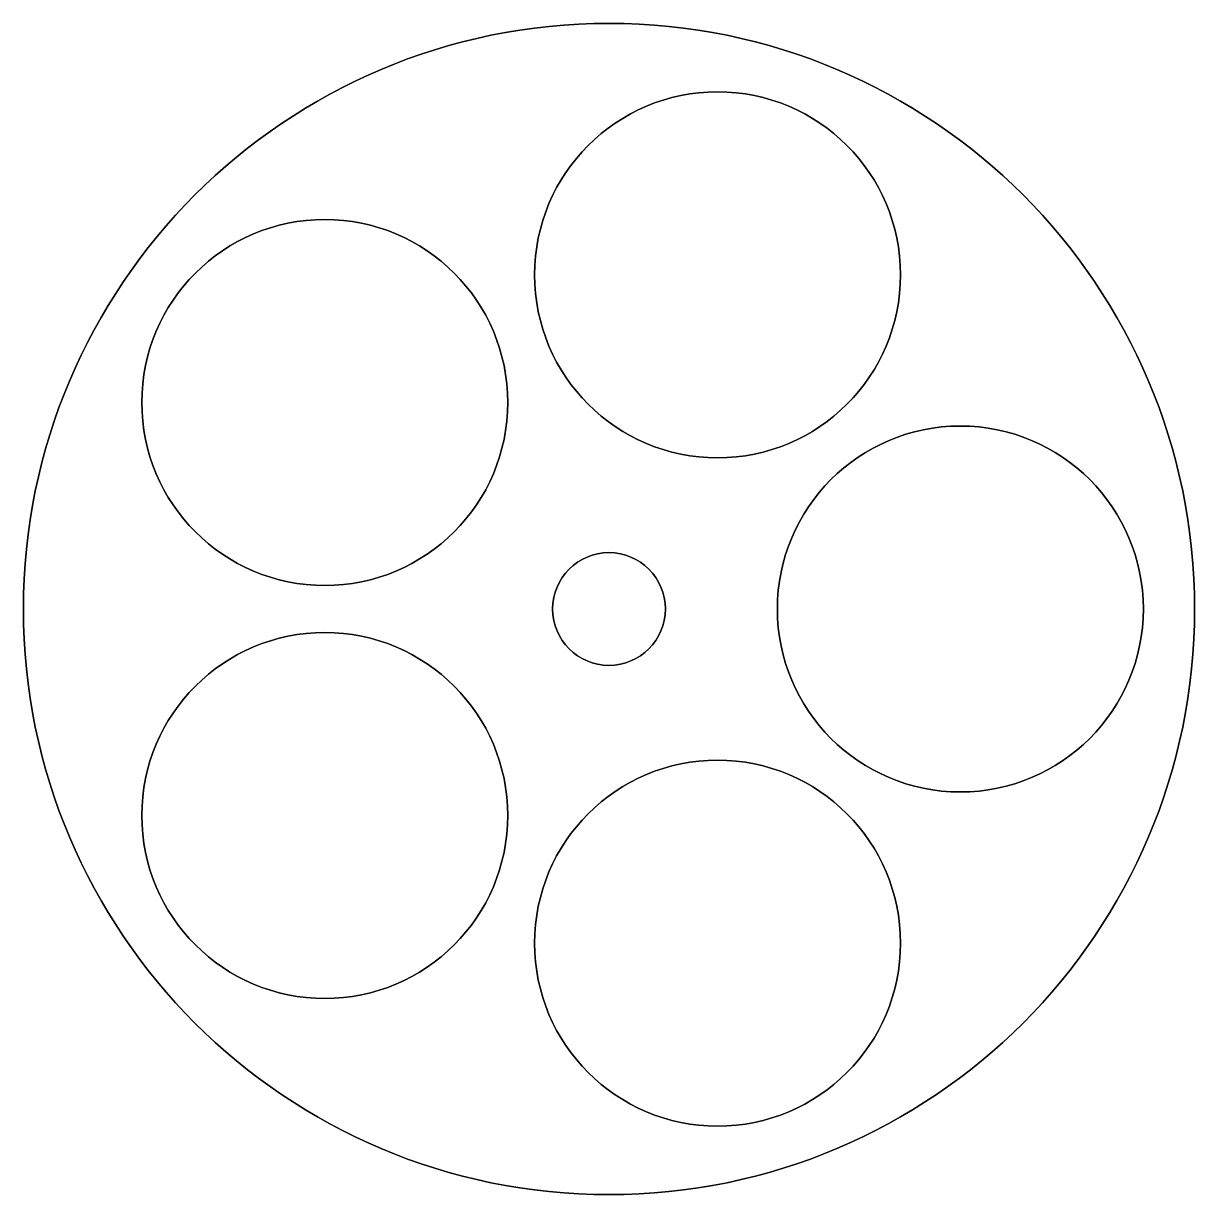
# Model space of a CAD drawing. Header units: millimetres. Extents: x -40 to 40, y -40 to 40.
import ezdxf

# ---------------------------------------------------------------- set-up
doc = ezdxf.new("R2010")
doc.units = ezdxf.units.MM
doc.layers.get('0').update_dxf_attribs({"linetype": 'CONTINUOUS'})

msp = doc.modelspace()

# ---------------------------------------------------------------- linework, layer by layer
at = {"extrusion": (0, 0, -1)}
for centre, radius in [((0, 0), 40), ((-7.416, 22.825), 12.5), ((19.416, 14.107), 12.5), ((-24, 0), 12.5), ((0, 0), 3.85), ((19.416, -14.107), 12.5), ((-7.416, -22.825), 12.5)]:
    msp.add_circle(centre, radius, dxfattribs=at)
for centre, radius in [((0, 0), 40), ((7.416, 22.825), 12.5), ((-19.416, 14.107), 12.5), ((24, 0), 12.5), ((0, 0), 3.85), ((-19.416, -14.107), 12.5), ((7.416, -22.825), 12.5)]:
    msp.add_circle(centre, radius)

doc.saveas('drawing.dxf')
